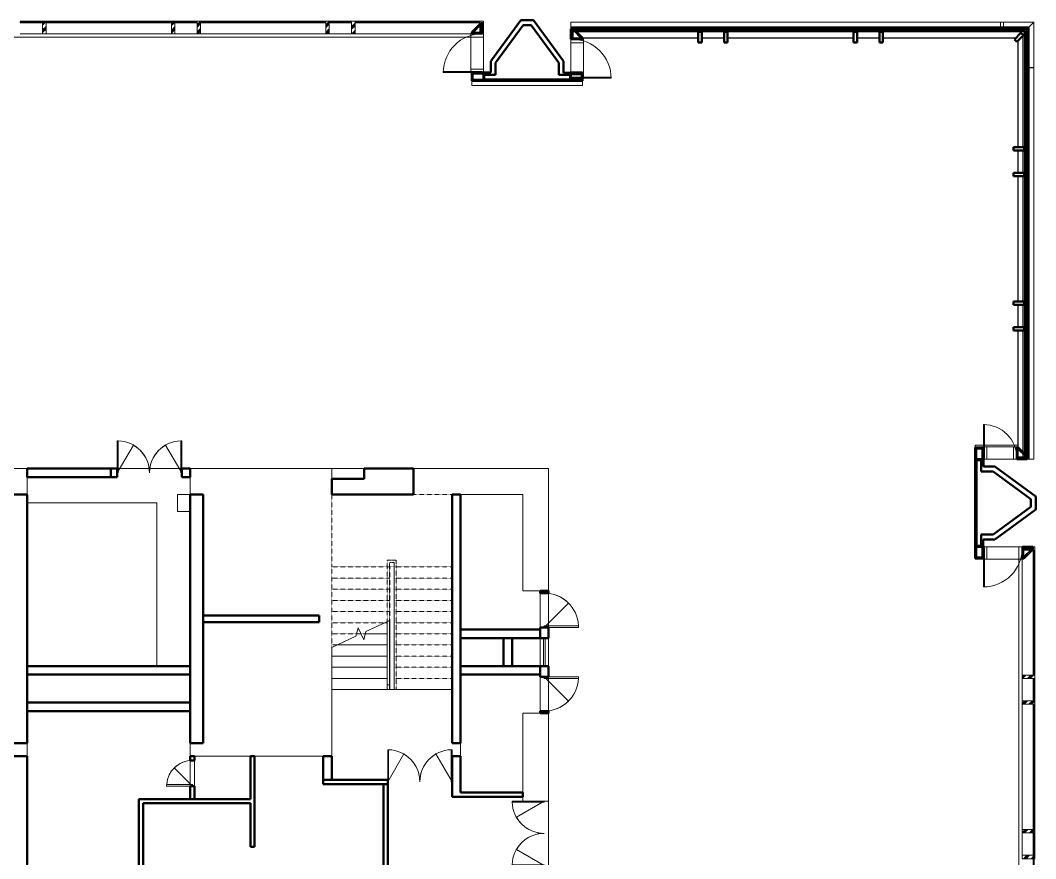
# Model space of a CAD drawing. Header units: millimetres. Extents: x 8533 to 398112, y -117646 to 105276.
# Drawn here: x 33150 to 56810, y 85735 to 105276 of the extents above; entities that cross this region are included whole.
import ezdxf

# ---------------------------------------------------------------- set-up
doc = ezdxf.new("R2010")
doc.units = ezdxf.units.MM
doc.linetypes.add('架空线', pattern=[3.97, 2.38, -1.59])
for name, color, linetype, lineweight in [('A-DOOR', 31, 'Continuous', 13), ('A-FLOR', 192, 'Continuous', 13), ('A-FLOR-HRAL', 11, 'Continuous', 13), ('A-GENM', 13, 'Continuous', 13), ('A-GLAZ', 151, 'Continuous', 13), ('A-GLAZ-CURT', 52, 'Continuous', 13), ('A-GLAZ-CWMG', 51, 'Continuous', 13), ('A-WALL', 113, 'Continuous', 13), ('A-WALL-PATT', 111, 'Continuous', 13), ('S-STRS', 31, 'Continuous', 13), ('S-STRS-MBND', 31, '架空线', 13)]:
    doc.layers.add(name, color=color, linetype=linetype, lineweight=lineweight)
pattern_1 = [(0, (0, 0), (0, 100), [])]

# ---------------------------------------------------------------- blocks, each defined once
blk = doc.blocks.new('防火门A-双扇1 - 双扇防火门-FM甲1523MW-1598112-10F_ARC_46_000_')
at = {"layer": 'A-GENM'}
for p, q in [((-730, 0), (-750, 0)), ((-750, 0), (-750, -750)), ((-750, 0), (-375, -650)), ((-730, -750), (-730, 0)), ((750, 0), (375, -650)), ((750, 0), (730, 0)), ((730, 0), (730, -750)), ((-750, -750), (-730, -750)), ((730, -750), (750, -750))]:
    blk.add_line(p, q, dxfattribs=at)
for centre, start, end in [((-750, 0), 271.5281, 0), ((-750, 0), 300, 0), ((750, 0), 180, 268.4719), ((750, 0), 180, 240)]:
    blk.add_arc(centre, 750, start, end, dxfattribs=at)
blk = doc.blocks.new('防火门A-单扇1 - 单扇防火门-FM甲0821BXG-1807686-10F_ARC_46_000_')
at = {"layer": 'A-GENM'}
for p, q in [((360, 0), (360, 800)), ((360, 800), (400, 800)), ((400, 800), (400, 100)), ((400, 0), (-166, 566)), ((400, 0), (360, 0))]:
    blk.add_line(p, q, dxfattribs=at)
for start in [92.866, 135]:
    blk.add_arc((400, 0), 800, start, 180, dxfattribs=at)
blk = doc.blocks.new('防火门A-单扇1 - 单扇防火门-FM甲0821BXG-1808280-10F_ARC_46_000_')
at = {"layer": 'A-GENM'}
for p, q in [((400, 0), (-166, -566)), ((400, 0), (360, 0)), ((360, 0), (360, -800)), ((400, -800), (400, -100)), ((360, -800), (400, -800))]:
    blk.add_line(p, q, dxfattribs=at)
for end in [267.134, 225]:
    blk.add_arc((400, 0), 800, 180, end, dxfattribs=at)
blk = doc.blocks.new('防火门A-双扇1 - 双扇防火门-FM甲1522BXG-1903011-10F_ARC_46_000_')
at = {"layer": 'A-GENM'}
for p, q in [((-750, 50), (-750, 750)), ((-750, 750), (-730, 750)), ((-730, 750), (-730, 0)), ((730, 0), (730, 750)), ((730, 750), (750, 750)), ((750, 750), (750, 600)), ((-750, 0), (-375, 650)), ((750, 0), (375, 650)), ((-730, 0), (-750, 0)), ((750, 0), (730, 0))]:
    blk.add_line(p, q, dxfattribs=at)
for centre, start, end in [((-750, 0), 0, 88.4719), ((750, 0), 91.5281, 180), ((-750, 0), 0, 60), ((750, 0), 120, 180)]:
    blk.add_arc(centre, 750, start, end, dxfattribs=at)
blk = doc.blocks.new('大门构件2 - 大门构件-1944663-10F_ARC_46_000_')
at = {"layer": 'A-WALL', "lineweight": 50}
for p, q in [((44810, -13020), (44110, -13971)), ((44225, -14008), (44868, -13135)), ((45110, -13020), (44810, -13020)), ((44868, -13135), (45052, -13135)), ((45052, -13135), (45695, -14011)), ((45810, -13971), (45110, -13020)), ((44110, -13971), (44110, -14240)), ((44225, -14290), (44225, -14008)), ((45695, -14011), (45695, -14291)), ((45810, -14241), (45810, -13971)), ((44110, -14240), (43960, -14240)), ((43960, -14240), (43960, -14290)), ((43960, -14290), (44225, -14290)), ((43960, -14400), (43960, -14430)), ((45960, -14400), (43960, -14400)), ((43960, -14430), (45960, -14430)), ((45695, -14291), (45960, -14291)), ((45960, -14241), (45810, -14241)), ((45960, -14291), (45960, -14241)), ((45960, -14430), (45960, -14400)), ((55430, -23270), (55400, -23270)), ((55400, -23270), (55400, -25270)), ((55430, -25270), (55430, -23270)), ((55590, -23270), (55540, -23270)), ((55540, -23270), (55540, -23535)), ((55590, -23420), (55590, -23270)), ((55860, -23420), (55590, -23420)), ((56810, -24120), (55860, -23420)), ((55540, -23535), (55822, -23535)), ((55822, -23535), (56695, -24178)), ((56810, -24420), (56810, -24120)), ((56695, -24362), (55819, -25005)), ((56695, -24178), (56695, -24362)), ((55859, -25120), (56810, -24420)), ((55819, -25005), (55539, -25005)), ((55539, -25005), (55539, -25270)), ((55400, -25270), (55430, -25270)), ((55539, -25270), (55589, -25270)), ((55589, -25270), (55589, -25120)), ((55589, -25120), (55859, -25120))]:
    blk.add_line(p, q, dxfattribs=at)
blk = doc.blocks.new('防火门A-单扇1 - 单扇防火门-FM甲0622BXG-1963018-10F_ARC_46_000_')
at = {"layer": 'A-GENM'}
for p, q in [((300, 0), (-124, -424)), ((300, 0), (260, 0)), ((260, 0), (260, -600)), ((300, -600), (300, -50)), ((260, -600), (300, -600))]:
    blk.add_line(p, q, dxfattribs=at)
for end in [266.1774, 225]:
    blk.add_arc((300, 0), 600, 180, end, dxfattribs=at)
blk = doc.blocks.new('四趟百叶窗-角度可变 - BC06a34-1786770-10F_ARC_46_000_')
at = {"layer": 'A-GLAZ', "lineweight": 50}
for p, q in [((-325, 0), (-325, 200)), ((325, 200), (325, 0))]:
    blk.add_line(p, q, dxfattribs=at)
at = {"layer": 'A-GLAZ'}
for p, q in [((-325, 200), (325, 200)), ((-325, 120), (325, 120)), ((-325, 80), (325, 80)), ((325, 0), (-325, 0))]:
    blk.add_line(p, q, dxfattribs=at)
blk = doc.blocks.new('G2 - G26-1945658-10F_ARC_46_000_')
at = {"layer": 'A-WALL-PATT'}
h = blk.add_hatch(dxfattribs=at)
h.set_pattern_fill('FP_1', color=256, style=0, pattern_type=2)
h.set_pattern_definition(pattern_1)
h.paths.add_polyline_path([(56577, -14124), (56598, -14124), (56598, -13233), (56060, -13233), (56060, -13276), (56555, -13276), (56555, -14124), (56565, -14124)], flags=0)
h = blk.add_hatch(dxfattribs=at)
h.set_pattern_fill('FP_1', color=256, style=0, pattern_type=2)
h.set_pattern_definition(pattern_1)
h.paths.add_polyline_path([(56555, -23250), (56598, -23250), (56598, -14129), (56555, -14129), (56555, -22896)], flags=0)
at = {"layer": 'A-WALL', "lineweight": 50}
for p, q in [((43879, -13084), (43669, -13294)), ((43683, -13309), (43887, -13104)), ((43920, -13084), (43879, -13084)), ((43887, -13104), (43900, -13104)), ((43900, -13104), (43900, -13309)), ((43920, -13329), (43920, -13084)), ((46041, -13218), (45980, -13218)), ((45980, -13218), (45980, -13463)), ((56060, -13233), (45980, -13233)), ((45980, -13233), (45980, -13276)), ((46020, -13443), (46020, -13238)), ((46020, -13238), (46032, -13238)), ((46032, -13238), (46237, -13443)), ((46251, -13428), (46041, -13218)), ((55986, -13233), (55986, -13276)), ((56598, -13233), (55986, -13233)), ((56060, -13276), (56060, -13233)), ((56598, -14124), (56598, -13233)), ((43669, -13294), (43669, -13329)), ((43669, -13329), (43920, -13329)), ((43900, -13309), (43683, -13309)), ((45980, -13276), (56060, -13276)), ((45980, -13463), (46251, -13463)), ((46237, -13443), (46020, -13443)), ((46251, -13463), (46251, -13428)), ((48948, -13288), (48948, -13537)), ((49028, -13288), (48948, -13288)), ((49028, -13537), (49028, -13288)), ((49548, -13288), (49548, -13537)), ((49628, -13288), (49548, -13288)), ((49628, -13537), (49628, -13288)), ((52568, -13288), (52568, -13537)), ((52648, -13288), (52568, -13288)), ((52648, -13537), (52648, -13288)), ((53168, -13288), (53168, -13537)), ((53248, -13288), (53168, -13288)), ((53248, -13537), (53248, -13288)), ((55986, -13276), (56555, -13276)), ((56465, -13312), (56316, -13465)), ((56316, -13465), (56373, -13521)), ((56373, -13521), (56522, -13368)), ((56522, -13368), (56465, -13312)), ((56555, -13276), (56555, -14124)), ((48948, -13537), (49028, -13537)), ((49548, -13537), (49628, -13537)), ((52568, -13537), (52648, -13537)), ((53168, -13537), (53248, -13537)), ((56555, -14124), (56598, -14124)), ((56598, -14129), (56555, -14129)), ((56555, -14129), (56555, -23250)), ((56598, -23250), (56598, -14129)), ((43960, -14240), (43669, -14240)), ((43669, -14240), (43669, -14430)), ((43669, -14430), (43960, -14430)), ((43689, -14410), (43689, -14260)), ((43689, -14260), (43940, -14260)), ((43940, -14410), (43689, -14410)), ((43940, -14260), (43940, -14410)), ((43960, -14430), (43960, -14240)), ((46251, -14240), (45960, -14240)), ((45960, -14240), (45960, -14430)), ((45960, -14430), (46251, -14430)), ((45980, -14410), (45980, -14260)), ((45980, -14260), (46231, -14260)), ((46231, -14410), (45980, -14410)), ((46231, -14260), (46231, -14347)), ((46231, -14372), (46231, -14410)), ((46251, -14347), (46251, -14240)), ((46251, -14430), (46251, -14372)), ((56542, -15974), (56294, -15974)), ((56294, -15974), (56294, -16054)), ((56294, -16054), (56542, -16054)), ((56542, -16054), (56542, -15974)), ((56542, -16574), (56294, -16574)), ((56294, -16574), (56294, -16654)), ((56294, -16654), (56542, -16654)), ((56542, -16654), (56542, -16574)), ((56542, -19574), (56294, -19574)), ((56294, -19574), (56294, -19654)), ((56542, -19654), (56542, -19574)), ((56294, -19654), (56542, -19654)), ((56542, -20174), (56294, -20174)), ((56294, -20174), (56294, -20254)), ((56294, -20254), (56542, -20254)), ((56542, -20254), (56542, -20174)), ((55400, -22979), (55400, -23270)), ((55590, -22979), (55400, -22979)), ((55420, -23250), (55420, -22999)), ((55420, -22999), (55570, -22999)), ((55570, -22999), (55570, -23250)), ((56367, -22980), (56367, -23250)), ((56402, -22980), (56367, -22980)), ((56387, -22993), (56592, -23198)), ((56387, -23210), (56387, -22993)), ((56612, -23190), (56402, -22980)), ((55400, -23270), (55590, -23270)), ((55570, -23250), (55420, -23250)), ((55590, -23270), (55590, -23222)), ((56367, -23250), (56612, -23250)), ((56592, -23210), (56387, -23210)), ((56555, -23250), (56598, -23250)), ((56592, -23198), (56592, -23210)), ((56612, -23250), (56612, -23190)), ((55400, -25271), (55400, -25562)), ((55590, -25271), (55400, -25271)), ((55420, -25291), (55570, -25291)), ((55420, -25542), (55420, -25291)), ((55570, -25291), (55570, -25542)), ((55590, -25318), (55590, -25271)), ((56499, -25290), (56499, -25562)), ((56744, -25290), (56499, -25290)), ((56744, -25352), (56744, -25290)), ((55570, -25542), (55420, -25542)), ((56519, -25548), (56519, -25331)), ((56519, -25331), (56724, -25331)), ((56724, -25343), (56519, -25548)), ((56533, -25562), (56744, -25352)), ((56724, -25331), (56724, -25343)), ((55400, -25562), (55590, -25562)), ((56499, -25562), (56533, -25562))]:
    blk.add_line(p, q, dxfattribs=at)
at = {"layer": 'A-WALL'}
for p, q in [((45980, -13064), (56060, -13064)), ((45980, -13176), (45980, -13064)), ((45980, -13189), (45980, -13176)), ((56392, -13176), (45980, -13176)), ((45980, -13209), (45980, -13189)), ((45980, -13189), (56654, -13189)), ((56654, -13209), (45980, -13209)), ((45980, -13218), (45980, -13209)), ((55986, -13176), (55986, -13064)), ((56766, -13064), (55986, -13064)), ((55986, -13233), (55986, -13209)), ((56060, -13064), (56060, -13176)), ((56060, -13209), (56060, -13233)), ((56392, -13176), (56392, -13181)), ((56392, -13176), (56393, -13176)), ((56393, -13176), (56396, -13176)), ((56396, -13176), (56399, -13176)), ((56399, -13176), (56403, -13176)), ((56403, -13176), (56455, -13176)), ((56403, -13180), (56403, -13176)), ((56455, -13176), (56509, -13176)), ((56509, -13176), (56565, -13176)), ((56509, -13176), (56509, -13186)), ((56565, -13176), (56576, -13176)), ((56565, -13187), (56565, -13176)), ((56621, -13176), (56576, -13176)), ((56598, -13233), (56621, -13209)), ((56621, -13176), (56642, -13176)), ((56621, -23250), (56621, -13176)), ((56642, -13176), (56654, -13176)), ((56642, -13176), (56642, -23250)), ((56654, -13176), (56766, -13064)), ((56654, -13176), (56654, -13189)), ((56654, -13189), (56654, -13209)), ((56654, -13254), (56654, -13209)), ((56766, -13064), (56766, -14124)), ((46222, -13427), (46020, -13427)), ((46020, -13438), (46232, -13438)), ((48948, -13427), (46250, -13427)), ((46251, -13438), (48948, -13438)), ((48948, -13288), (48948, -13276)), ((49028, -13276), (49028, -13288)), ((49548, -13427), (49028, -13427)), ((49028, -13438), (49548, -13438)), ((49548, -13288), (49548, -13276)), ((49628, -13276), (49628, -13288)), ((52568, -13427), (49628, -13427)), ((49628, -13438), (52568, -13438)), ((52568, -13288), (52568, -13276)), ((52648, -13276), (52648, -13288)), ((53168, -13427), (52648, -13427)), ((52648, -13438), (53168, -13438)), ((53168, -13288), (53168, -13276)), ((53248, -13276), (53248, -13288)), ((56352, -13427), (53248, -13427)), ((53248, -13438), (56342, -13438)), ((56465, -13312), (56481, -13295)), ((56509, -13381), (56509, -15974)), ((56539, -13350), (56522, -13368)), ((56654, -13266), (56643, -13266)), ((56649, -13438), (56654, -13438)), ((56654, -13427), (56650, -13427)), ((56654, -13254), (56654, -13266)), ((56654, -13266), (56654, -13321)), ((56654, -13321), (56654, -13427)), ((56654, -13427), (56654, -13438)), ((56654, -23250), (56654, -13438)), ((56392, -13501), (56392, -15974)), ((56403, -15974), (56403, -13490)), ((56565, -14129), (56565, -14124)), ((56577, -14129), (56577, -14124)), ((56621, -14124), (56598, -14124)), ((56598, -14129), (56621, -14129)), ((56766, -14124), (56654, -14124)), ((56654, -14129), (56766, -14129)), ((56766, -14129), (56766, -23250)), ((56392, -16054), (56392, -16574)), ((56403, -16574), (56403, -16054)), ((56509, -16054), (56509, -16574)), ((56542, -15974), (56555, -15974)), ((56555, -16054), (56542, -16054)), ((56392, -16654), (56392, -19574)), ((56403, -19574), (56403, -16654)), ((56509, -16654), (56509, -19574)), ((56542, -16574), (56555, -16574)), ((56555, -16654), (56542, -16654)), ((56542, -19574), (56555, -19574)), ((56392, -19654), (56392, -20174)), ((56403, -20174), (56403, -19654)), ((56509, -19654), (56509, -20174)), ((56555, -19654), (56542, -19654)), ((56392, -20254), (56392, -22980)), ((56403, -22981), (56403, -20254)), ((56509, -20254), (56509, -23087)), ((56542, -20174), (56555, -20174)), ((56555, -20254), (56542, -20254)), ((56392, -22998), (56392, -23210)), ((56403, -23210), (56403, -23009)), ((56509, -23115), (56509, -23210)), ((56621, -23250), (56612, -23250)), ((56642, -23250), (56621, -23250)), ((56654, -23250), (56642, -23250)), ((56766, -23250), (56654, -23250))]:
    blk.add_line(p, q, dxfattribs=at)
blk = doc.blocks.new('系统嵌板 - 玻璃-1965189-10F_ARC_46_000_')
at = {"layer": 'A-GLAZ-CURT'}
h = blk.add_hatch(dxfattribs=at)
h.set_pattern_fill('FP_11', color=256, style=0, pattern_type=2)
h.set_pattern_definition([(90, (-26825.57, -56762.36), (-100, 6e-15), [])])
h.paths.add_polyline_path([(1455, -13), (1455, 12), (-1455, 12), (-1455, -13), (981, -13)], flags=0)
at = {"layer": 'A-GLAZ-CURT', "lineweight": 18}
for p, q in [((1455, 12), (-1455, 12)), ((-1455, 12), (-1455, -13)), ((1455, -13), (1455, 12)), ((-1455, -13), (1455, -13))]:
    blk.add_line(p, q, dxfattribs=at)
blk = doc.blocks.new('窗嵌板_上悬无框铝窗 - 窗嵌板_上悬无框铝窗-1965196-10F_ARC_46_000_')
at = {"layer": 'A-GLAZ'}
for p, q in [((260, 12.5), (-260, 12.5)), ((-260, 12.5), (-260, -12.5)), ((260, -12.5), (260, 12.5)), ((-260, -12.5), (260, -12.5))]:
    blk.add_line(p, q, dxfattribs=at)
blk = doc.blocks.new('系统嵌板 - 玻璃-1965094-10F_ARC_46_000_')
at = {"layer": 'A-GLAZ-CURT'}
h = blk.add_hatch(dxfattribs=at)
h.set_pattern_fill('FP_12', color=256, style=0, pattern_type=2)
h.set_pattern_definition([(90, (-30420.72, -56762.36), (-100, 6e-15), [])])
h.paths.add_polyline_path([(1460, 12.5), (-1460, 12.5), (-1460, -12.5), (1460, -12.5)], flags=0)
at = {"layer": 'A-GLAZ-CURT', "lineweight": 18}
for p, q in [((1460, 12.5), (-1460, 12.5)), ((-1460, 12.5), (-1460, -12.5)), ((1460, -12.5), (1460, 12.5)), ((-1460, -12.5), (1460, -12.5))]:
    blk.add_line(p, q, dxfattribs=at)
blk = doc.blocks.new('系统嵌板 - 玻璃-V11-10F_ARC_46_000_')
at = {"layer": 'A-GLAZ-CURT'}
h = blk.add_hatch(dxfattribs=at)
h.set_pattern_fill('FP_13', color=256, style=0, pattern_type=2)
h.set_pattern_definition([(90, (-34020.72, -56762.36), (-100, 6e-15), [])])
h.paths.add_polyline_path([(1460, -13), (1460, 12), (-1460, 12), (-1460, -13), (333, -13)], flags=0)
at = {"layer": 'A-GLAZ-CURT', "lineweight": 18}
for p, q in [((1460, 12), (-1460, 12)), ((-1460, 12), (-1460, -13)), ((1460, -13), (1460, 12)), ((-1460, -13), (1460, -13))]:
    blk.add_line(p, q, dxfattribs=at)
blk = doc.blocks.new('矩形竖梃 - 80 x 292-1965099-10F_ARC_46_000_')
at = {"layer": 'A-GLAZ-CWMG'}
h = blk.add_hatch(dxfattribs=at)
h.set_pattern_fill('FP_16', color=256, style=0, pattern_type=2)
h.set_pattern_definition([(315, (25290.43, 56762.36), (88.38835, 88.38835), []), (315, (25290.43, 56731.11), (176.7767, 0), []), (315, (25290.43, 56793.61), (176.7767, 0), [])])
h.paths.add_polyline_path([(-80, 229), (-80, 66), (-53, 39), (-61, 19), (-80, 37), (-80, -28), (0, -28), (0, 264), (-80, 264), (-80, 243)], flags=0)
for p, q in [((0, 264), (-80, 264)), ((-80, 264), (-80, -28)), ((0, -28), (0, 264)), ((-80, -28), (0, -28))]:
    blk.add_line(p, q, dxfattribs=at)
blk = doc.blocks.new('矩形竖梃 - 80 x 292-1965132-10F_ARC_46_000_')
at = {"layer": 'A-GLAZ-CWMG'}
for p, q in [((56498, -39681), (56498, -39161)), ((56790, -39161), (56790, -39681))]:
    blk.add_line(p, q, dxfattribs=at)
blk = doc.blocks.new('矩形竖梃 - 80 x 292-1965133-10F_ARC_46_000_')
at = {"layer": 'A-GLAZ-CWMG'}
for p, q in [((56498, -39081), (56498, -36161)), ((56790, -36161), (56790, -39081))]:
    blk.add_line(p, q, dxfattribs=at)
blk = doc.blocks.new('矩形竖梃 - 80 x 292-1965161-10F_ARC_46_000_')
at = {"layer": 'A-GLAZ-CWMG'}
for p, q in [((56498, -28281), (56498, -25370)), ((56790, -25370), (56790, -28281))]:
    blk.add_line(p, q, dxfattribs=at)
blk = doc.blocks.new('系统嵌板 - 玻璃-V14-10F_ARC_46_000_')
at = {"layer": 'A-GLAZ-CURT', "lineweight": 18}
for p, q in [((1460, 12.5), (-1460, 12.5)), ((-1460, 12.5), (-1460, -12.5)), ((1460, -12.5), (1460, 12.5)), ((-1460, -12.5), (1460, -12.5))]:
    blk.add_line(p, q, dxfattribs=at)
blk = doc.blocks.new('系统嵌板 - 玻璃-V15-10F_ARC_46_000_')
at = {"layer": 'A-GLAZ-CURT', "lineweight": 18}
for p, q in [((1460, 12.5), (-1460, 12.5)), ((-1460, 12.5), (-1460, -12.5)), ((1460, -12.5), (1460, 12.5)), ((-1460, -12.5), (1460, -12.5))]:
    blk.add_line(p, q, dxfattribs=at)
blk = doc.blocks.new('系统嵌板 - 玻璃-V16-10F_ARC_46_000_')
at = {"layer": 'A-GLAZ-CURT', "lineweight": 18}
for p, q in [((1455, 12), (-1455, 12)), ((-1455, 12), (-1455, -13)), ((1455, -13), (1455, 12)), ((-1455, -13), (1455, -13))]:
    blk.add_line(p, q, dxfattribs=at)
blk = doc.blocks.new('矩形竖梃 - 80 x 292-V18-10F_ARC_46_000_')
at = {"layer": 'A-GLAZ-CWMG'}
h = blk.add_hatch(dxfattribs=at)
h.set_pattern_fill('FP_19', color=256, style=0, pattern_type=2)
h.set_pattern_definition([(315, (-43939.86, -13068.15), (88.38835, 88.38835), []), (315, (-43908.61, -13068.15), (176.7767, 0), []), (315, (-43971.11, -13068.15), (176.7767, 0), [])])
h.paths.add_polyline_path([(-52, 264), (0, 264), (0, -28), (-80, -28), (-80, 35), (-61, 16), (-52, 36), (-80, 63), (-80, 264)], flags=0)
for p, q in [((-80, 264), (0, 264)), ((-80, -28), (-80, 264)), ((0, 264), (0, -28)), ((0, -28), (-80, -28))]:
    blk.add_line(p, q, dxfattribs=at)
blk = doc.blocks.new('矩形竖梃 - 80 x 292-1965131-10F_ARC_46_000_')
at = {"layer": 'A-GLAZ-CWMG'}
for p, q in [((56498, -42671), (56498, -39761)), ((56790, -39761), (56790, -42671))]:
    blk.add_line(p, q, dxfattribs=at)
blk = doc.blocks.new('防火门A-双扇1 - 双扇防火门-FM甲1522BXG-1951105-10F_ARC_46_000_')
at = {"layer": 'A-GENM'}
for p, q in [((-750, 100), (-750, 750)), ((-750, 750), (-730, 750)), ((-730, 750), (-730, 0)), ((730, 0), (730, 750)), ((730, 750), (750, 750)), ((750, 750), (750, 100)), ((-750, 0), (-375, 650)), ((750, 0), (375, 650)), ((-730, 0), (-750, 0)), ((750, 0), (730, 0))]:
    blk.add_line(p, q, dxfattribs=at)
for centre, start, end in [((-750, 0), 0, 88.4719), ((750, 0), 91.5281, 180), ((-750, 0), 0, 60), ((750, 0), 120, 180)]:
    blk.add_arc(centre, 750, start, end, dxfattribs=at)
blk = doc.blocks.new('矩形竖梃 - 80 x 292-1965188-10F_ARC_46_000_')
at = {"layer": 'A-GLAZ-CWMG'}
h = blk.add_hatch(dxfattribs=at)
h.set_pattern_fill('FP_20', color=256, style=0, pattern_type=2)
h.set_pattern_definition([(225, (-28320.72, 56762.36), (88.38835, -88.38835), []), (225, (-28320.72, 56731.11), (1e-14, -176.7767), []), (225, (-28320.72, 56793.61), (1e-14, -176.7767), [])])
h.paths.add_polyline_path([(40, -28), (-40, -28), (-40, 264), (40, 264), (40, -12.5)], flags=0)
for p, q in [((-40, 264), (40, 264)), ((-40, -28), (-40, 264)), ((40, 264), (40, 12.5)), ((40, -28), (-40, -28)), ((40, -12.5), (40, -28))]:
    blk.add_line(p, q, dxfattribs=at)
blk = doc.blocks.new('矩形竖梃 - 80 x 292-V21-10F_ARC_46_000_')
at = {"layer": 'A-GLAZ-CWMG'}
h = blk.add_hatch(dxfattribs=at)
h.set_pattern_fill('FP_21', color=256, style=0, pattern_type=2)
h.set_pattern_definition([(225, (-28920.72, 56762.36), (88.38835, -88.38835), []), (225, (-28920.72, 56731.11), (1e-14, -176.7767), []), (225, (-28920.72, 56793.61), (1e-14, -176.7767), [])])
h.paths.add_polyline_path([(40, 12.5), (40, -28), (-40, -28), (-40, 264), (40, 264)], flags=0)
for p, q in [((-40, 264), (40, 264)), ((-40, 12.5), (-40, 264)), ((40, 264), (40, -28)), ((-40, -28), (-40, -12.5)), ((40, -28), (-40, -28))]:
    blk.add_line(p, q, dxfattribs=at)
blk = doc.blocks.new('矩形竖梃 - 80 x 292-V22-10F_ARC_46_000_')
at = {"layer": 'A-GLAZ-CWMG'}
h = blk.add_hatch(dxfattribs=at)
h.set_pattern_fill('FP_22', color=256, style=0, pattern_type=2)
h.set_pattern_definition([(225, (-31920.72, 56762.36), (88.38835, -88.38835), []), (225, (-31920.72, 56731.11), (1e-14, -176.7767), []), (225, (-31920.72, 56793.61), (1e-14, -176.7767), [])])
h.paths.add_polyline_path([(40, -12.5), (40, -28), (-40, -28), (-40, 264), (40, 264), (40, 12.5)], flags=0)
for p, q in [((-40, 264), (40, 264)), ((-40, -28), (-40, 264)), ((40, 264), (40, 12.5)), ((40, -28), (-40, -28)), ((40, -12.5), (40, -28))]:
    blk.add_line(p, q, dxfattribs=at)
blk = doc.blocks.new('矩形竖梃 - 80 x 292-V23-10F_ARC_46_000_')
at = {"layer": 'A-GLAZ-CWMG'}
h = blk.add_hatch(dxfattribs=at)
h.set_pattern_fill('FP_23', color=256, style=0, pattern_type=2)
h.set_pattern_definition([(225, (-32520.72, 56762.36), (88.38835, -88.38835), []), (225, (-32520.72, 56731.11), (1e-14, -176.7767), []), (225, (-32520.72, 56793.61), (1e-14, -176.7767), [])])
h.paths.add_polyline_path([(40, -12.5), (40, -28), (-40, -28), (-40, 264), (40, 264), (40, 12.5)], flags=0)
for p, q in [((-40, 264), (40, 264)), ((-40, 12.5), (-40, 264)), ((40, 264), (40, -28)), ((-40, -28), (-40, -12.5)), ((40, -28), (-40, -28))]:
    blk.add_line(p, q, dxfattribs=at)
blk = doc.blocks.new('矩形竖梃 - 80 x 292-V31-10F_ARC_46_000_')
at = {"layer": 'A-GLAZ-CWMG'}
h = blk.add_hatch(dxfattribs=at)
h.set_pattern_fill('FP_31', color=256, style=0, pattern_type=2)
h.set_pattern_definition([(315, (-33709.91, -13068.15), (88.38835, 88.38835), []), (315, (-33678.66, -13068.15), (176.7767, 0), []), (315, (-33741.16, -13068.15), (176.7767, 0), [])])
h.paths.add_polyline_path([(-40, 264), (40, 264), (40, -28), (-40, -28), (-40, 12.5)], flags=0)
for p, q in [((-40, 264), (40, 264)), ((-40, 12.5), (-40, 264)), ((40, 264), (40, -28)), ((-40, -28), (-40, -12.5)), ((40, -28), (-40, -28))]:
    blk.add_line(p, q, dxfattribs=at)
blk = doc.blocks.new('矩形竖梃 - 80 x 292-V32-10F_ARC_46_000_')
at = {"layer": 'A-GLAZ-CWMG'}
h = blk.add_hatch(dxfattribs=at)
h.set_pattern_fill('FP_32', color=256, style=0, pattern_type=2)
h.set_pattern_definition([(315, (-36709.91, -13068.15), (88.38835, 88.38835), []), (315, (-36678.66, -13068.15), (176.7767, 0), []), (315, (-36741.16, -13068.15), (176.7767, 0), [])])
h.paths.add_polyline_path([(40, 264), (40, -28), (-40, -28), (-40, 264)], flags=0)
for p, q in [((-40, 264), (40, 264)), ((-40, -28), (-40, 264)), ((40, 264), (40, 12.5)), ((40, -28), (-40, -28)), ((40, -12.5), (40, -28))]:
    blk.add_line(p, q, dxfattribs=at)
blk = doc.blocks.new('矩形竖梃 - 80 x 292-V33-10F_ARC_46_000_')
at = {"layer": 'A-GLAZ-CWMG'}
h = blk.add_hatch(dxfattribs=at)
h.set_pattern_fill('FP_33', color=256, style=0, pattern_type=2)
h.set_pattern_definition([(315, (-37309.91, -13068.15), (88.38835, 88.38835), []), (315, (-37278.66, -13068.15), (176.7767, 0), []), (315, (-37341.16, -13068.15), (176.7767, 0), [])])
h.paths.add_polyline_path([(-40, 264), (40, 264), (40, -28), (-40, -28), (-40, 12.5)], flags=0)
for p, q in [((-40, 264), (40, 264)), ((-40, 12.5), (-40, 264)), ((40, 264), (40, -28)), ((-40, -28), (-40, -12.5)), ((40, -28), (-40, -28))]:
    blk.add_line(p, q, dxfattribs=at)
blk = doc.blocks.new('矩形竖梃 - 80 x 292-V34-10F_ARC_46_000_')
at = {"layer": 'A-GLAZ-CWMG'}
h = blk.add_hatch(dxfattribs=at)
h.set_pattern_fill('FP_34', color=256, style=0, pattern_type=2)
h.set_pattern_definition([(315, (-40309.91, -13068.15), (88.38835, 88.38835), []), (315, (-40278.66, -13068.15), (176.7767, 0), []), (315, (-40341.16, -13068.15), (176.7767, 0), [])])
h.paths.add_polyline_path([(40, 264), (40, -28), (-40, -28), (-40, 264)], flags=0)
for p, q in [((-40, 264), (40, 264)), ((-40, -28), (-40, 264)), ((40, 264), (40, 12.5)), ((40, -28), (-40, -28)), ((40, -12.5), (40, -28))]:
    blk.add_line(p, q, dxfattribs=at)
blk = doc.blocks.new('矩形竖梃 - 80 x 292-V35-10F_ARC_46_000_')
at = {"layer": 'A-GLAZ-CWMG'}
h = blk.add_hatch(dxfattribs=at)
h.set_pattern_fill('FP_35', color=256, style=0, pattern_type=2)
h.set_pattern_definition([(315, (-40909.91, -13068.15), (88.38835, 88.38835), []), (315, (-40878.66, -13068.15), (176.7767, 0), []), (315, (-40941.16, -13068.15), (176.7767, 0), [])])
h.paths.add_polyline_path([(-40, 264), (40, 264), (40, -28), (-40, -28), (-40, 12.5)], flags=0)
for p, q in [((-40, 264), (40, 264)), ((-40, 12.5), (-40, 264)), ((40, 264), (40, -28)), ((-40, -28), (-40, -12.5)), ((40, -28), (-40, -28))]:
    blk.add_line(p, q, dxfattribs=at)
blk = doc.blocks.new('门嵌板_单开门2 - 门嵌板_单开门2-1985838-10F_ARC_46_000_')
at = {"layer": 'A-DOOR'}
for p, q in [((455, 909), (430, 909)), ((430, 909), (430, 0)), ((455, 0), (455, 909)), ((455, 0), (430, 0))]:
    blk.add_line(p, q, dxfattribs=at)
blk.add_arc((455, 0), 909, 90, 180, dxfattribs=at)
blk = doc.blocks.new('矩形竖梃 - 80 x 292-V47-10F_ARC_46_000_')
at = {"layer": 'A-GLAZ-CWMG'}
for p, q in [((-80, -223), (-80, 28)), ((0, 28), (0, 0)), ((-80, -264), (-80, -243)), ((-25, -264), (-80, -264))]:
    blk.add_line(p, q, dxfattribs=at)
blk = doc.blocks.new('矩形竖梃 - 80 x 292-V48-10F_ARC_46_000_')
at = {"layer": 'A-GLAZ-CWMG'}
for p, q in [((45980, -13543), (46272, -13543)), ((45980, -14240), (45980, -13543)), ((46272, -13543), (46272, -14292)), ((46231, -14292), (45980, -14292)), ((46272, -14292), (46251, -14292))]:
    blk.add_line(p, q, dxfattribs=at)
blk = doc.blocks.new('矩形竖梃 - 80 x 292-V49-10F_ARC_46_000_')
at = {"layer": 'A-GLAZ-CWMG'}
for p, q in [((0, 28), (-80, 28)), ((-80, 28), (-80, -264)), ((-80, -264), (0, -264)), ((0, -264), (0, -243))]:
    blk.add_line(p, q, dxfattribs=at)
blk = doc.blocks.new('矩形竖梃 - 80 x 292-V52-10F_ARC_46_000_')
at = {"layer": 'A-GLAZ-CWMG'}
for p, q in [((-80, -264), (-80, 28)), ((-80, 28), (0, 28)), ((0, -52), (0, -264)), ((0, -264), (-80, -264))]:
    blk.add_line(p, q, dxfattribs=at)
blk = doc.blocks.new('门嵌板_单开门2 - 门嵌板_单开门2-1986385-10F_ARC_46_000_')
at = {"layer": 'A-DOOR'}
for p, q in [((452.5, 0), (427.5, 0)), ((427.5, -905), (427.5, 0)), ((452.5, 0), (452.5, -905)), ((452.5, -905), (427.5, -905))]:
    blk.add_line(p, q, dxfattribs=at)
blk.add_arc((452.5, 0), 905, 180, 270, dxfattribs=at)
blk = doc.blocks.new('矩形竖梃 - 80 x 292-V53-10F_ARC_46_000_')
at = {"layer": 'A-GLAZ-CWMG'}
for p, q in [((0, 28), (-80, 28)), ((-80, 28), (-80, -264)), ((0, 0), (0, 28)), ((-80, -264), (-25, -264))]:
    blk.add_line(p, q, dxfattribs=at)
blk = doc.blocks.new('矩形竖梃 - 80 x 292-1986377-10F_ARC_46_000_')
at = {"layer": 'A-GLAZ-CWMG'}
for p, q in [((43648, -13412), (43940, -13412)), ((43648, -14157), (43648, -13412)), ((43940, -13412), (43940, -14157)), ((43940, -14157), (43648, -14157))]:
    blk.add_line(p, q, dxfattribs=at)
blk = doc.blocks.new('门嵌板_单开门2 - 门嵌板_单开门2-1986739-10F_ARC_46_000_')
at = {"layer": 'A-DOOR'}
for p, q in [((454, 908), (429, 908)), ((429, 908), (429, 0)), ((454, 0), (454, 908)), ((454, 0), (429, 0))]:
    blk.add_line(p, q, dxfattribs=at)
blk.add_arc((454, 0), 908, 90, 180, dxfattribs=at)
blk = doc.blocks.new('矩形竖梃 - 80 x 292-V43-10F_ARC_46_000_')
at = {"layer": 'A-GLAZ-CWMG'}
for p, q in [((-80, -264), (-80, 28)), ((-80, 28), (0, 28)), ((-25, -264), (-80, -264))]:
    blk.add_line(p, q, dxfattribs=at)
blk = doc.blocks.new('矩形竖梃 - 80 x 292-1986737-10F_ARC_46_000_')
at = {"layer": 'A-GLAZ-CWMG'}
for p, q in [((55670, -25582), (55670, -25290)), ((55670, -25290), (56418, -25290)), ((56418, -25290), (56418, -25582)), ((56418, -25582), (55670, -25582))]:
    blk.add_line(p, q, dxfattribs=at)
blk = doc.blocks.new('矩形竖梃 - 80 x 292-V51-10F_ARC_46_000_')
at = {"layer": 'A-GLAZ-CWMG'}
for p, q in [((0, 28), (-80, 28)), ((-80, 28), (-80, -264)), ((0, -264), (0, -52)), ((-80, -264), (0, -264))]:
    blk.add_line(p, q, dxfattribs=at)
blk = doc.blocks.new('门嵌板_单开门2 - 门嵌板_单开门2-1986779-10F_ARC_46_000_')
at = {"layer": 'A-DOOR'}
for p, q in [((390, 0), (365, 0)), ((365, -780), (365, 0)), ((390, 0), (390, -780)), ((390, -780), (365, -780))]:
    blk.add_line(p, q, dxfattribs=at)
blk.add_arc((390, 0), 780, 180, 270, dxfattribs=at)
blk = doc.blocks.new('矩形竖梃 - 80 x 292-1985754-10F_ARC_46_000_')
at = {"layer": 'A-GLAZ-CWMG'}
for p, q in [((-80, -28), (-80, 264)), ((-80, 264), (-25, 264)), ((0, -28), (-80, -28))]:
    blk.add_line(p, q, dxfattribs=at)
blk = doc.blocks.new('矩形竖梃 - 80 x 292-1986777-10F_ARC_46_000_')
at = {"layer": 'A-GLAZ-CWMG'}
for p, q in [((55670, -23250), (55670, -22958)), ((55670, -22958), (56290, -22958)), ((56290, -22958), (56290, -23250)), ((56290, -23250), (55670, -23250))]:
    blk.add_line(p, q, dxfattribs=at)
blk = doc.blocks.new('矩形竖梃 - 80 x 292-V56-10F_ARC_46_000_')
at = {"layer": 'A-GLAZ-CWMG'}
for p, q in [((0, 264), (-80, 264)), ((-80, 264), (-80, -28)), ((0, 243), (0, 264)), ((-80, -28), (-3, -28))]:
    blk.add_line(p, q, dxfattribs=at)
blk = doc.blocks.new('顶部扶栏类型 - 顶部扶栏_内部_-2010100-10F_ARC_46_000_')
at = {"layer": 'A-FLOR-HRAL'}
for p, q in [((41700, -28506), (41750, -28506)), ((41700, -28620), (41700, -28506)), ((41750, -28620), (41700, -28620)), ((41750, -28506), (41750, -28620))]:
    blk.add_line(p, q, dxfattribs=at)
blk = doc.blocks.new('顶部扶栏类型 - 顶部扶栏_内部_-V63-10F_ARC_46_000_')
at = {"layer": 'A-FLOR-HRAL', "linetype": '架空线'}
for p, q in [((41700, -25605), (41785, -25605)), ((41700, -25760), (41700, -25605)), ((41700, -27034), (41700, -25760)), ((41750, -25655), (41785, -25655)), ((41750, -25760), (41750, -25655)), ((41750, -27010), (41750, -25760)), ((41785, -25605), (41910, -25605)), ((41785, -25655), (41860, -25655)), ((41860, -25655), (41860, -25730)), ((41860, -25730), (41860, -28620)), ((41910, -25605), (41910, -25730)), ((41910, -25730), (41910, -28620)), ((41910, -28620), (41860, -28620))]:
    blk.add_line(p, q, dxfattribs=at)
at = {"layer": 'A-FLOR-HRAL'}
for p, q in [((41750, -27010), (41700, -27034)), ((41700, -28620), (41700, -27034)), ((41750, -28620), (41750, -27010)), ((41700, -28620), (41750, -28620))]:
    blk.add_line(p, q, dxfattribs=at)

msp = doc.modelspace()

# ---------------------------------------------------------------- linework, layer by layer
at = {"layer": 'A-FLOR'}
for p, q in [((26810, 104883), (43648, 104883)), ((46251, 104833), (46251, 104858)), ((43669, 104059), (43669, 103756)), ((46251, 103924), (46251, 103756)), ((43669, 103756), (46251, 103756)), ((55590, 95376), (55400, 95376)), ((55400, 95376), (55400, 95026)), ((56392, 95376), (55615, 95376)), ((55400, 95026), (55400, 93026)), ((33310, 94826), (29260, 94826)), ((35260, 94826), (37110, 94826)), ((37110, 94826), (41160, 94826)), ((42310, 94826), (45460, 94826)), ((45460, 94826), (45460, 89126)), ((33310, 94226), (33310, 94626)), ((37110, 94626), (37110, 94226)), ((37110, 94226), (36810, 94226)), ((36810, 94226), (36810, 93826)), ((43410, 94226), (44860, 94226)), ((44860, 94226), (44860, 91976)), ((33310, 94026), (36334, 94026)), ((36334, 94026), (36334, 90226)), ((36810, 93826), (37110, 93826)), ((55400, 93025), (55400, 92735)), ((56417, 92714), (56417, 75838)), ((44860, 91976), (45260, 91976)), ((45460, 91976), (45460, 89176)), ((40410, 88126), (40410, 89676)), ((43210, 89676), (40410, 89676)), ((45260, 89126), (44860, 89126)), ((44860, 89126), (44860, 87276)), ((45460, 84726), (45460, 89126)), ((33310, 88126), (33310, 88426)), ((37110, 88426), (37110, 88126)), ((43410, 88426), (43410, 87276)), ((37210, 88126), (38510, 88126)), ((38610, 88126), (40210, 88126)), ((44860, 87176), (44860, 87076)), ((44860, 87076), (45460, 87076))]:
    msp.add_line(p, q, dxfattribs=at)
at = {"layer": 'A-WALL', "lineweight": 50}
for p, q in [((35260, 94826), (33310, 94826)), ((33310, 94826), (33310, 94626)), ((35410, 94826), (35260, 94826)), ((35260, 94626), (35260, 94826)), ((35410, 94626), (35410, 94826)), ((37110, 94826), (36910, 94826)), ((36910, 94826), (36910, 94626)), ((37110, 94626), (37110, 94826)), ((42310, 94826), (41160, 94826)), ((41160, 94826), (41160, 94586)), ((42310, 94226), (42310, 94826)), ((33310, 94626), (35260, 94626)), ((35260, 94626), (35410, 94626)), ((36910, 94626), (37110, 94626)), ((41160, 94586), (40410, 94586)), ((40410, 94586), (40410, 94226)), ((33310, 94226), (33010, 94226)), ((33310, 88426), (33310, 94226)), ((37410, 94226), (37110, 94226)), ((37110, 94226), (37110, 88426)), ((37410, 88426), (37410, 94226)), ((40410, 94226), (42310, 94226)), ((43410, 94226), (43210, 94226)), ((43210, 94226), (43210, 88426)), ((43410, 88426), (43410, 94226)), ((45260, 91976), (45260, 91926)), ((45460, 91976), (45260, 91976)), ((45260, 91926), (45460, 91926)), ((45460, 91926), (45460, 91976)), ((40110, 91401), (37410, 91401)), ((40110, 91251), (40110, 91401)), ((37410, 91251), (40110, 91251)), ((45460, 91126), (45260, 91126)), ((45260, 90876), (45260, 91126)), ((45460, 90876), (45460, 91126)), ((45260, 91076), (43410, 91076)), ((43410, 90876), (45260, 90876)), ((44410, 90876), (44410, 90226)), ((44610, 90226), (44610, 90876)), ((37110, 90226), (33310, 90226)), ((45260, 90226), (43410, 90226)), ((45260, 89976), (45260, 90226)), ((45460, 89976), (45460, 90226)), ((33310, 90026), (37110, 90026)), ((43410, 90026), (45260, 90026)), ((45260, 89976), (45460, 89976)), ((37110, 89376), (33310, 89376)), ((33310, 89176), (37110, 89176)), ((45260, 89176), (45260, 89126)), ((45460, 89176), (45260, 89176)), ((45260, 89126), (45460, 89126)), ((45460, 89126), (45460, 89176)), ((33010, 88426), (33310, 88426)), ((37110, 88426), (37410, 88426)), ((43210, 88426), (43410, 88426)), ((33310, 88126), (33010, 88126)), ((33310, 84726), (33310, 88126)), ((37210, 88126), (37110, 88126)), ((37110, 88126), (37110, 88026)), ((37110, 88026), (37210, 88026)), ((37210, 88026), (37210, 88126)), ((38510, 88126), (38510, 87126)), ((38610, 88126), (38510, 88126)), ((38610, 86011), (38610, 88126)), ((40410, 88126), (40210, 88126)), ((40210, 88126), (40210, 87476)), ((40410, 87576), (40410, 88126)), ((43210, 88126), (43210, 87176)), ((43410, 88126), (43210, 88126)), ((43410, 87276), (43410, 88126)), ((41710, 87576), (40210, 87576)), ((41710, 87476), (41710, 87576)), ((37210, 87426), (37110, 87426)), ((37110, 87426), (37110, 87126)), ((37210, 87126), (37210, 87426)), ((40210, 87476), (41710, 87476)), ((41610, 87476), (41610, 84726)), ((41710, 85576), (41710, 87476)), ((38510, 87126), (35913, 87126)), ((35913, 87126), (35913, 84726)), ((43210, 87176), (44860, 87176)), ((44860, 87276), (43410, 87276)), ((44860, 87176), (44860, 87276)), ((36013, 87026), (38510, 87026)), ((36013, 84726), (36013, 87026)), ((38510, 87026), (38510, 86011)), ((38510, 86011), (38610, 86011))]:
    msp.add_line(p, q, dxfattribs=at)
at = {"layer": 'A-WALL'}
for p, q in [((40410, 94586), (40410, 94826)), ((45260, 91126), (45260, 91926)), ((45260, 89176), (45260, 89976)), ((37110, 87426), (37110, 88026)), ((37210, 88026), (37210, 87426))]:
    msp.add_line(p, q, dxfattribs=at)
at = {"layer": 'S-STRS', "linetype": '架空线'}
for p, q in [((41642, 91236), (41700, 91236)), ((41750, 91236), (41760, 91236)), ((40984, 90976), (41085, 90976)), ((41185, 90976), (41700, 90976)), ((41750, 90976), (41760, 90976)), ((40527, 90716), (41700, 90716)), ((41750, 90716), (41760, 90716)), ((40410, 90456), (41700, 90456)), ((41750, 90456), (41760, 90456)), ((40410, 90196), (41700, 90196)), ((41750, 90196), (41760, 90196)), ((40410, 89936), (41700, 89936)), ((41750, 89936), (41760, 89936)), ((40410, 89676), (41700, 89676)), ((41750, 89676), (41760, 89676))]:
    msp.add_line(p, q, dxfattribs=at)
at = {"layer": 'S-STRS'}
for p, q in [((41642, 91236), (41700, 91236)), ((41750, 91236), (41760, 91236)), ((41760, 91236), (41760, 91290)), ((41760, 90976), (41760, 91236)), ((40984, 90976), (41085, 90976)), ((41185, 90976), (41700, 90976)), ((41750, 90976), (41760, 90976)), ((41760, 90716), (41760, 90976)), ((40410, 90456), (40410, 90661)), ((40527, 90716), (41700, 90716)), ((41750, 90716), (41760, 90716)), ((41760, 90456), (41760, 90716)), ((40410, 90196), (40410, 90456)), ((40410, 90456), (41700, 90456)), ((41750, 90456), (41760, 90456)), ((41760, 90196), (41760, 90456)), ((40410, 89936), (40410, 90196)), ((40410, 90196), (41700, 90196)), ((41750, 90196), (41760, 90196)), ((41760, 89936), (41760, 90196)), ((40410, 89676), (40410, 89936)), ((40410, 89936), (41700, 89936)), ((41750, 89936), (41760, 89936)), ((41760, 89676), (41760, 89936)), ((40410, 89676), (41700, 89676)), ((41750, 89676), (41760, 89676))]:
    msp.add_line(p, q, dxfattribs=at)
at = {"layer": 'S-STRS-MBND'}
for p, q in [((40410, 94226), (40410, 92536)), ((43210, 94226), (40410, 94226)), ((43210, 92536), (43210, 94226)), ((40410, 92536), (41760, 92536)), ((40410, 90661), (40410, 92536)), ((40410, 92536), (41760, 92536)), ((41760, 92536), (41860, 92536)), ((41760, 91290), (41760, 92536)), ((43210, 92536), (41860, 92536)), ((41860, 92536), (41860, 89676)), ((43210, 92536), (41860, 92536)), ((43210, 92536), (43210, 89676)), ((40410, 92276), (41760, 92276)), ((40410, 92276), (41760, 92276)), ((43210, 92276), (41860, 92276)), ((43210, 92276), (41860, 92276)), ((40410, 92016), (41760, 92016)), ((40410, 92016), (41760, 92016)), ((43210, 92016), (41860, 92016)), ((43210, 92016), (41860, 92016)), ((40410, 91756), (41760, 91756)), ((40410, 91756), (41760, 91756)), ((43210, 91756), (41860, 91756)), ((43210, 91756), (41860, 91756)), ((40410, 91496), (41760, 91496)), ((40410, 91496), (41760, 91496)), ((43210, 91496), (41860, 91496)), ((43210, 91496), (41860, 91496)), ((40410, 91236), (41642, 91236)), ((40410, 91236), (41642, 91236)), ((43210, 91236), (41860, 91236)), ((43210, 91236), (41860, 91236)), ((40410, 90976), (40984, 90976)), ((40410, 90976), (40984, 90976)), ((41085, 90976), (41185, 90976)), ((41085, 90976), (41185, 90976)), ((43210, 90976), (41860, 90976)), ((43210, 90976), (41860, 90976)), ((40410, 90716), (40527, 90716)), ((40410, 90716), (40527, 90716)), ((43210, 90716), (41860, 90716)), ((43210, 90716), (41860, 90716)), ((43210, 90456), (41860, 90456)), ((43210, 90456), (41860, 90456)), ((43210, 90196), (41860, 90196)), ((43210, 90196), (41860, 90196)), ((43210, 89936), (41860, 89936)), ((43210, 89936), (41860, 89936)), ((43210, 89676), (41860, 89676))]:
    msp.add_line(p, q, dxfattribs=at)
at = {"layer": 'S-STRS-MBND', "linetype": 'Continuous'}
for p, q in [((41019, 91117), (40972, 90923)), ((41151, 90834), (41019, 91117)), ((41760, 91290), (41198, 91028)), ((40972, 90923), (40410, 90661)), ((41198, 91028), (41151, 90834))]:
    msp.add_line(p, q, dxfattribs=at)

# ---------------------------------------------------------------- block references
at = {"layer": 'A-DOOR'}
for name, p, rotation in [('门嵌板_单开门2 - 门嵌板_单开门2-1986385-10F_ARC_46_000_', (43912, 104511), 270), ('门嵌板_单开门2 - 门嵌板_单开门2-1985838-10F_ARC_46_000_', (46008, 104379), 270.0000000187064), ('门嵌板_单开门2 - 门嵌板_单开门2-1986779-10F_ARC_46_000_', (55980, 95074), 180), ('门嵌板_单开门2 - 门嵌板_单开门2-1986739-10F_ARC_46_000_', (56044, 92978), 180), ('防火门A-单扇1 - 单扇防火门-FM甲0821BXG-1807686-10F_ARC_46_000_', (45360, 91526), 269.9999999999998), ('防火门A-单扇1 - 单扇防火门-FM甲0821BXG-1808280-10F_ARC_46_000_', (45360, 89576), 89.99999999999984), ('防火门A-单扇1 - 单扇防火门-FM甲0622BXG-1963018-10F_ARC_46_000_', (37160, 87726), 269.9999999999998), ('防火门A-双扇1 - 双扇防火门-FM甲1523MW-1598112-10F_ARC_46_000_', (45360, 86326), 270)]:
    msp.add_blockref(name, p, dxfattribs=dict(at, rotation=rotation))
for name, p in [('防火门A-双扇1 - 双扇防火门-FM甲1522BXG-1951105-10F_ARC_46_000_', (36160, 94726)), ('防火门A-双扇1 - 双扇防火门-FM甲1522BXG-1903011-10F_ARC_46_000_', (42460, 87526))]:
    msp.add_blockref(name, p, dxfattribs=at)
at = {"layer": 'A-FLOR-HRAL'}
for name in ['顶部扶栏类型 - 顶部扶栏_内部_-V63-10F_ARC_46_000_', '顶部扶栏类型 - 顶部扶栏_内部_-2010100-10F_ARC_46_000_']:
    msp.add_blockref(name, (0, 118296), dxfattribs=at)
at = {"layer": 'A-GLAZ'}
for name, p, rotation in [('窗嵌板_上悬无框铝窗 - 窗嵌板_上悬无框铝窗-1965196-10F_ARC_46_000_', (33410, 105228), 180), ('窗嵌板_上悬无框铝窗 - 窗嵌板_上悬无框铝窗-1965196-10F_ARC_46_000_', (37010, 105228), 180), ('窗嵌板_上悬无框铝窗 - 窗嵌板_上悬无框铝窗-1965196-10F_ARC_46_000_', (40610, 105228), 180), ('四趟百叶窗-角度可变 - BC06a34-1786770-10F_ARC_46_000_', (45260, 90551), 269.9999999999998), ('窗嵌板_上悬无框铝窗 - 窗嵌板_上悬无框铝窗-1965196-10F_ARC_46_000_', (56762, 89675), 90.00000000000031), ('窗嵌板_上悬无框铝窗 - 窗嵌板_上悬无框铝窗-1965196-10F_ARC_46_000_', (56762, 86075), 90.00000000000031)]:
    msp.add_blockref(name, p, dxfattribs=dict(at, rotation=rotation))
at = {"layer": 'A-GLAZ-CURT'}
for name, p in [('系统嵌板 - 玻璃-V14-10F_ARC_46_000_', (35210, 105228)), ('系统嵌板 - 玻璃-V15-10F_ARC_46_000_', (38810, 105228)), ('系统嵌板 - 玻璃-V16-10F_ARC_46_000_', (42405, 105228))]:
    msp.add_blockref(name, p, dxfattribs=at)
at = {"layer": 'A-GLAZ-CURT', "rotation": 270.0000000000003}
for name, p in [('系统嵌板 - 玻璃-1965189-10F_ARC_46_000_', (56762, 91470)), ('系统嵌板 - 玻璃-1965094-10F_ARC_46_000_', (56762, 87875)), ('系统嵌板 - 玻璃-V11-10F_ARC_46_000_', (56762, 84275))]:
    msp.add_blockref(name, p, dxfattribs=at)
at = {"layer": 'A-GLAZ-CWMG'}
for name, p, rotation in [('矩形竖梃 - 80 x 292-1965132-10F_ARC_46_000_', (-6011, 48465), 89.99999999999939), ('矩形竖梃 - 80 x 292-1965133-10F_ARC_46_000_', (-2411, 48465), 90), ('矩形竖梃 - 80 x 292-1965132-10F_ARC_46_000_', (-2411, 48465), 89.99999999999939), ('矩形竖梃 - 80 x 292-1965133-10F_ARC_46_000_', (1189, 48465), 90.00000000000006), ('矩形竖梃 - 80 x 292-1965132-10F_ARC_46_000_', (1189, 48465), 89.99999999999939), ('矩形竖梃 - 80 x 292-1965131-10F_ARC_46_000_', (1189, 48465), 89.9999999999999), ('矩形竖梃 - 80 x 292-V49-10F_ARC_46_000_', (46008, 104833), 90.00000001870643), ('矩形竖梃 - 80 x 292-V53-10F_ARC_46_000_', (43912, 104059), 270), ('矩形竖梃 - 80 x 292-1965099-10F_ARC_46_000_', (56762, 93006), 90.00000000000031)]:
    msp.add_blockref(name, p, dxfattribs=dict(at, rotation=rotation))
at = {"layer": 'A-GLAZ-CWMG', "extrusion": (0, 0, -1)}
for name, p, rotation in [('矩形竖梃 - 80 x 292-V31-10F_ARC_46_000_', (-33710, 105228), 180), ('矩形竖梃 - 80 x 292-V32-10F_ARC_46_000_', (-36710, 105228), 180), ('矩形竖梃 - 80 x 292-V33-10F_ARC_46_000_', (-37310, 105228), 180), ('矩形竖梃 - 80 x 292-V34-10F_ARC_46_000_', (-40310, 105228), 180), ('矩形竖梃 - 80 x 292-V35-10F_ARC_46_000_', (-40910, 105228), 180), ('矩形竖梃 - 80 x 292-V18-10F_ARC_46_000_', (-43940, 105228), 180), ('矩形竖梃 - 80 x 292-V52-10F_ARC_46_000_', (-43912, 104964), 90), ('矩形竖梃 - 80 x 292-V47-10F_ARC_46_000_', (-46008, 103924), 269.9999999812936), ('矩形竖梃 - 80 x 292-1965188-10F_ARC_46_000_', (-56762, 89975), 269.9999999999997), ('矩形竖梃 - 80 x 292-V21-10F_ARC_46_000_', (-56762, 89375), 269.9999999999997), ('矩形竖梃 - 80 x 292-V22-10F_ARC_46_000_', (-56762, 86375), 269.9999999999997), ('矩形竖梃 - 80 x 292-V23-10F_ARC_46_000_', (-56762, 85775), 269.9999999999997)]:
    msp.add_blockref(name, p, dxfattribs=dict(at, rotation=rotation))
at = {"layer": 'A-GLAZ-CWMG'}
for name, p in [('矩形竖梃 - 80 x 292-1986377-10F_ARC_46_000_', (0, 118296)), ('矩形竖梃 - 80 x 292-V48-10F_ARC_46_000_', (0, 118296)), ('矩形竖梃 - 80 x 292-1986777-10F_ARC_46_000_', (0, 118296)), ('矩形竖梃 - 80 x 292-V56-10F_ARC_46_000_', (56370, 95074)), ('矩形竖梃 - 80 x 292-1986737-10F_ARC_46_000_', (0, 118296)), ('矩形竖梃 - 80 x 292-V51-10F_ARC_46_000_', (56498, 92978)), ('矩形竖梃 - 80 x 292-1965161-10F_ARC_46_000_', (0, 118296)), ('矩形竖梃 - 80 x 292-1965132-10F_ARC_46_000_', (0, 129096)), ('矩形竖梃 - 80 x 292-1965133-10F_ARC_46_000_', (0, 125496)), ('矩形竖梃 - 80 x 292-1965132-10F_ARC_46_000_', (0, 125496))]:
    msp.add_blockref(name, p, dxfattribs=at)
at = {"layer": 'A-GLAZ-CWMG', "extrusion": (0, 0, -1)}
for name, p in [('矩形竖梃 - 80 x 292-1985754-10F_ARC_46_000_', (-55590, 95074)), ('矩形竖梃 - 80 x 292-V43-10F_ARC_46_000_', (-55590, 92978))]:
    msp.add_blockref(name, p, dxfattribs=at)
at = {"layer": 'A-WALL'}
for name in ['大门构件2 - 大门构件-1944663-10F_ARC_46_000_', 'G2 - G26-1945658-10F_ARC_46_000_']:
    msp.add_blockref(name, (0, 118296), dxfattribs=at)

doc.saveas('drawing.dxf')
